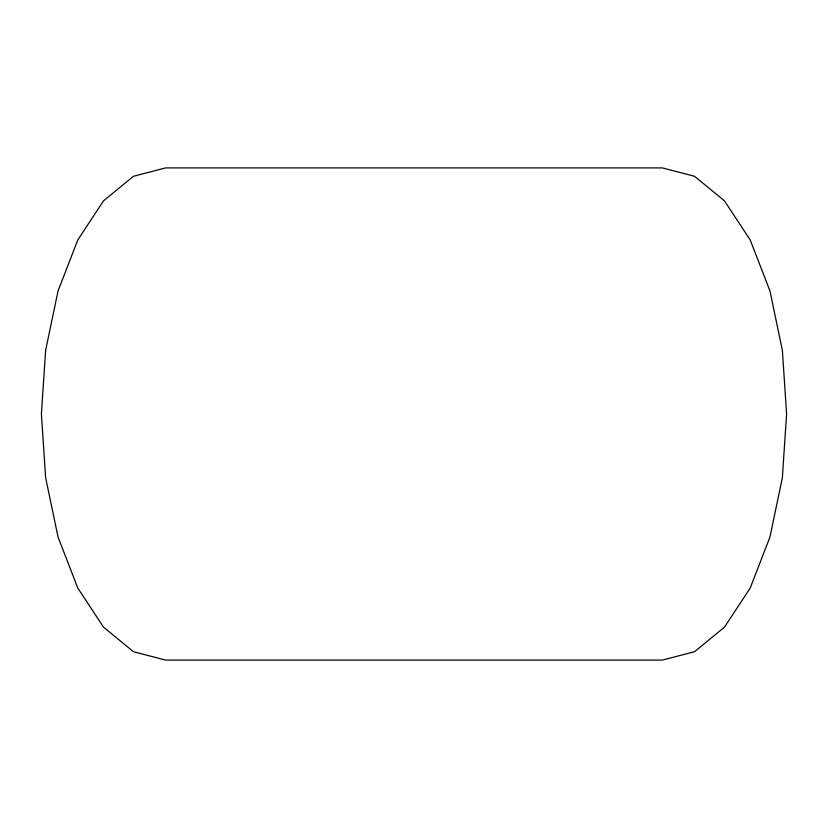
<?xml version="1.0" encoding="UTF-8"?>
<svg xmlns="http://www.w3.org/2000/svg" width="828" height="828" viewBox="0 0 828 828"><rect width="100%" height="100%" fill="white"/><g stroke="black" fill="none" stroke-linecap="round" stroke-linejoin="round"><path stroke-width="1.24" d="M45.633 350.306L41.4 414L45.633 477.694L58.043 537.041L77.78 588.015L103.5 627.117L133.453 651.708L165.6 660.092L662.4 660.092L694.547 651.708L724.5 627.117L750.22 588.015L769.957 537.041L782.367 477.694L786.6 414L782.367 350.306L769.957 290.959L750.22 239.985L724.5 200.883L694.547 176.292L662.4 167.908L165.6 167.908L133.453 176.292L103.5 200.883L77.78 239.985L58.043 290.959L45.633 350.306"/></g></svg>
